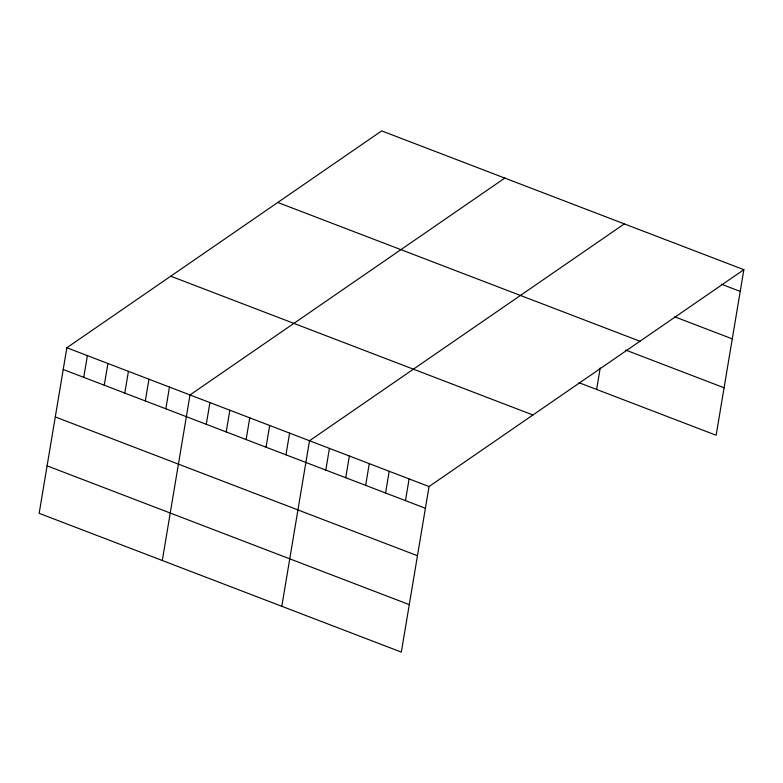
<?xml version="1.0" encoding="UTF-8"?>
<svg xmlns="http://www.w3.org/2000/svg" width="783" height="783" viewBox="0 0 783 783"><rect width="100%" height="100%" fill="white"/><g stroke="black" fill="none" stroke-linecap="round" stroke-linejoin="round"><path stroke-width="1.17" d="M66.858 347.75L39.15 513.315L401.336 652.102L429.035 486.546L743.85 269.685L381.664 130.898L66.858 347.75L429.035 486.546M83.742 377.337L87.383 355.619M104.266 385.207L107.907 363.488M124.791 393.066L128.422 371.348M145.315 400.935L148.946 379.217M165.839 408.795L169.471 387.076M162.296 560.501L189.995 394.945L504.81 178.084M206.281 424.298L209.922 402.579M226.199 431.932L229.84 410.214M246.126 439.566L249.757 417.848M266.044 447.201L269.675 425.472M285.961 454.835L289.602 433.107M281.811 606.306L309.52 440.741L624.325 223.889M325.806 470.094L329.437 448.375M345.724 477.728L349.355 456.009M365.641 485.362L369.282 463.644M385.569 492.996L389.2 471.278M405.486 500.631L409.118 478.912M596.626 389.445L600.218 367.971M743.85 269.685L716.142 435.25L578.921 382.662M721.397 284.2L740.219 291.403M674.721 316.821L732.271 338.873M277.779 202.464L639.965 341.251M625.597 350.04L724.089 387.781M170.743 276.193L532.929 414.98M63.217 369.478L425.404 508.265M55.28 416.938L417.466 555.734M47.097 465.846L409.274 604.633"/></g></svg>
